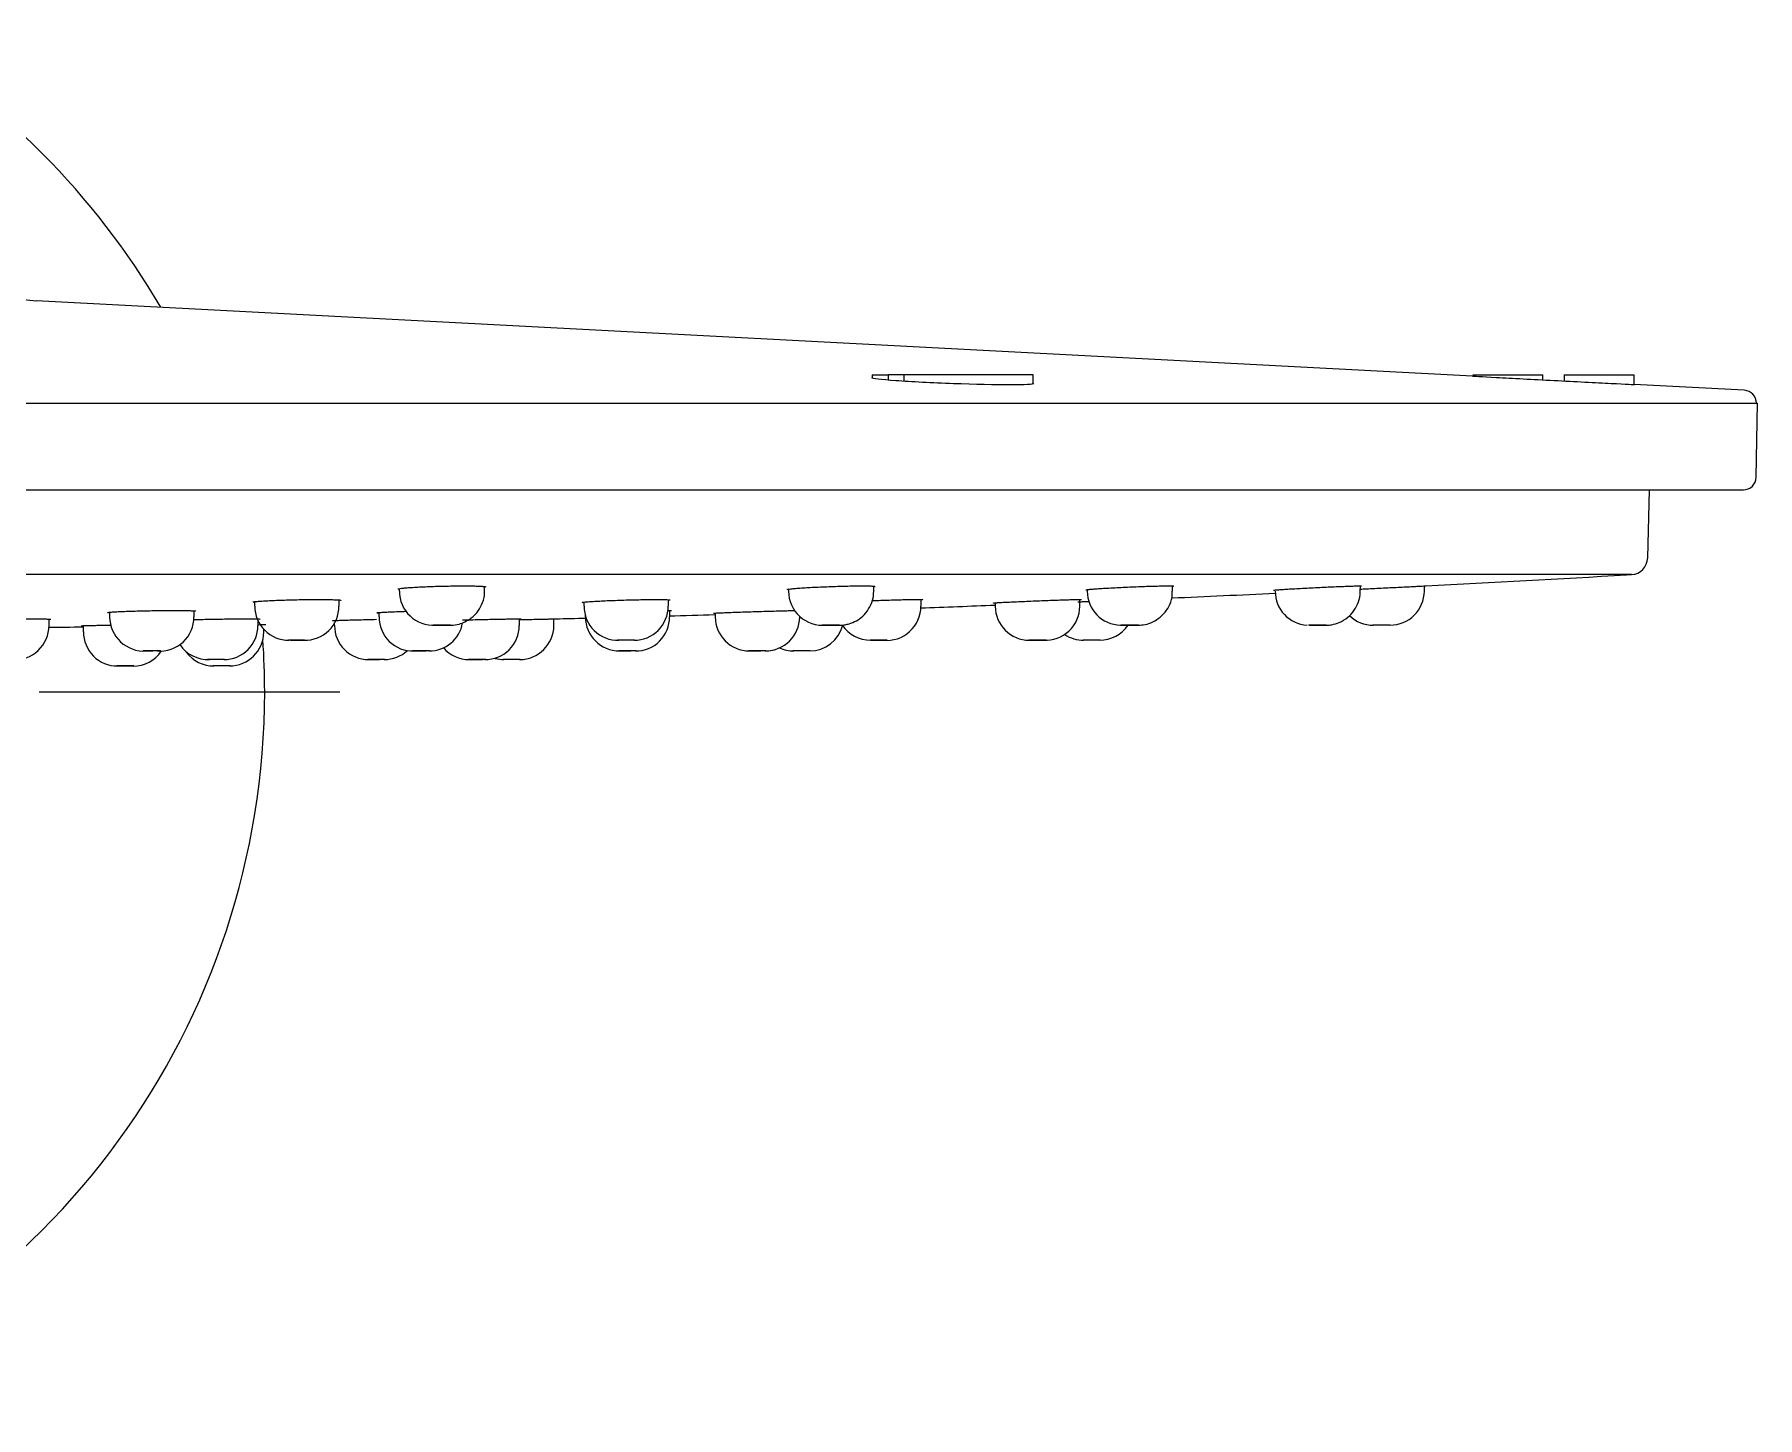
# Model space of a CAD drawing. Header units: millimetres. Extents: x -60 to 7633, y -2614 to 2146.
# Drawn here: x 6837.3 to 6917.5, y 1915.8 to 1980.2 of the extents above; entities that cross this region are included whole.
import ezdxf
from ezdxf.lldxf.tags import DXFTag

# ---------------------------------------------------------------- set-up
doc = ezdxf.new("R2010")
doc.units = ezdxf.units.MM
doc.layers.get('0').update_dxf_attribs({"color": 250})
tags = doc.linetypes.add('CENTER2', pattern=[28.575, 19.05, -3.175, 3.175, -3.175]).pattern_tags.tags
tags[10:11] = [DXFTag(74, 4), DXFTag(75, 0), DXFTag(340, '0'), DXFTag(46, 0.0), DXFTag(50, 0.0), DXFTag(44, 0.0), DXFTag(45, 0.0)]
tags[8:9] = [DXFTag(74, 4), DXFTag(75, 0), DXFTag(340, '0'), DXFTag(46, 0.0), DXFTag(50, 0.0), DXFTag(44, 0.0), DXFTag(45, 0.0)]
tags[6:7] = [DXFTag(74, 4), DXFTag(75, 0), DXFTag(340, '0'), DXFTag(46, 0.0), DXFTag(50, 0.0), DXFTag(44, 0.0), DXFTag(45, 0.0)]
tags[4:5] = [DXFTag(74, 4), DXFTag(75, 0), DXFTag(340, '0'), DXFTag(46, 0.0), DXFTag(50, 0.0), DXFTag(44, 0.0), DXFTag(45, 0.0)]

msp = doc.modelspace()

# ---------------------------------------------------------------- linework, layer by layer
at = {"linetype": 'Continuous'}
for p, q in [((6904.213, 1964.282), (6837.346, 1967.787)), ((6876.255, 1964.334), (6877.024, 1964.334)), ((6876.255, 1964.334), (6876.255, 1964.217)), ((6877.731, 1964.334), (6877.024, 1964.334)), ((6877.024, 1964.107), (6877.024, 1964.334)), ((6883.755, 1964.334), (6877.731, 1964.334)), ((6877.731, 1964.334), (6877.731, 1964.056)), ((6883.755, 1963.936), (6883.755, 1964.334)), ((6904.227, 1964.334), (6907.477, 1964.334)), ((6907.477, 1964.107), (6907.477, 1964.334)), ((6908.477, 1964.334), (6911.727, 1964.334)), ((6908.477, 1964.334), (6908.477, 1964.055)), ((6911.727, 1963.888), (6911.727, 1964.334)), ((6916.858, 1963.62), (6911.727, 1963.888)), ((6707.477, 1963.02), (6917.477, 1963.02)), ((6917.417, 1959.577), (6917.477, 1963.02)), ((6708.137, 1958.987), (6916.817, 1958.987)), ((6912.362, 1955.819), (6912.445, 1958.987)), ((6911.609, 1955.041), (6713.344, 1955.041)), ((6911.383, 1955.028), (6911.609, 1955.041)), ((6854.237, 1954.378), (6854.238, 1954.273)), ((6858.215, 1954.273), (6858.217, 1954.451)), ((6872.359, 1954.355), (6872.36, 1954.273)), ((6876.337, 1954.273), (6876.339, 1954.502)), ((6886.265, 1954.336), (6886.265, 1954.272)), ((6890.243, 1954.273), (6890.245, 1954.513)), ((6898.984, 1954.273), (6898.986, 1954.515)), ((6901.965, 1954.273), (6901.967, 1954.514)), ((6840.756, 1953.286), (6840.758, 1953.073)), ((6844.695, 1953.073), (6844.698, 1953.353)), ((6847.502, 1953.773), (6847.504, 1953.573)), ((6851.449, 1953.573), (6851.452, 1953.858)), ((6862.828, 1953.753), (6862.83, 1953.573)), ((6866.775, 1953.573), (6866.778, 1953.872)), ((6866.84, 1953.073), (6866.842, 1953.37)), ((6878.535, 1953.573), (6878.538, 1953.88)), ((6881.981, 1953.726), (6881.982, 1953.573)), ((6885.928, 1953.573), (6885.931, 1953.882)), ((6837.942, 1952.673), (6837.944, 1952.968)), ((6837.942, 1952.673), (6837.942, 1952.673)), ((6839.524, 1952.665), (6839.526, 1952.372)), ((6847.676, 1952.673), (6847.677, 1952.885)), ((6847.939, 1952.373), (6847.94, 1952.49)), ((6851.214, 1952.776), (6851.215, 1952.672)), ((6853.286, 1953.271), (6853.288, 1953.073)), ((6859.84, 1952.673), (6859.843, 1952.981)), ((6861.442, 1952.673), (6861.444, 1952.981)), ((6862.902, 1953.164), (6862.903, 1953.072)), ((6868.945, 1953.249), (6868.947, 1953.073)), ((6897.391, 1952.687), (6896.579, 1952.687)), ((6900.373, 1952.687), (6899.56, 1952.687)), ((6849.831, 1951.987), (6849.082, 1951.987)), ((6849.176, 1951.987), (6849.717, 1951.987)), ((6865.194, 1951.987), (6864.408, 1951.987)), ((6876.961, 1951.987), (6876.167, 1951.987)), ((6876.186, 1951.987), (6876.713, 1951.987)), ((6884.355, 1951.987), (6883.559, 1951.987)), ((6883.579, 1951.987), (6884.303, 1951.987)), ((6886.877, 1951.987), (6886.081, 1951.987)), ((6843.125, 1951.487), (6842.324, 1951.487)), ((6842.453, 1951.487), (6842.775, 1951.487)), ((6846.109, 1951.087), (6845.308, 1951.087)), ((6853.578, 1951.087), (6852.777, 1951.087)), ((6852.81, 1951.087), (6853.329, 1951.087)), ((6855.655, 1951.487), (6854.852, 1951.487)), ((6854.93, 1951.487), (6855.205, 1951.487)), ((6855.205, 1951.487), (6855.49, 1951.487)), ((6858.273, 1951.087), (6857.471, 1951.087)), ((6857.506, 1951.087), (6857.933, 1951.087)), ((6857.513, 1951.087), (6858.118, 1951.087)), ((6859.875, 1951.087), (6859.073, 1951.087)), ((6865.269, 1951.487), (6864.466, 1951.487)), ((6864.496, 1951.487), (6865.022, 1951.487)), ((6871.313, 1951.487), (6870.509, 1951.487)), ((6870.541, 1951.487), (6870.957, 1951.487)), ((6870.552, 1951.487), (6871.071, 1951.487)), ((6873.374, 1951.487), (6872.57, 1951.487)), ((6841.887, 1950.787), (6841.087, 1950.787)), ((6841.123, 1950.787), (6841.851, 1950.787)), ((6846.375, 1950.787), (6845.575, 1950.787))]:
    msp.add_line(p, q, dxfattribs=at)
at = {"linetype": 'CENTER2'}
msp.add_line((6837.477, 1949.587), (6851.477, 1949.587), dxfattribs=at)
at = {"linetype": 'Continuous'}
for centre, radius, start, end in [((6812.477, 1949.587), 35.5, 30.2728, 59.53298), ((6837.608, 1972.78), 5, 240, 267), ((6916.827, 1963.02), 0.6, 0, 87), ((6916.817, 1959.587), 0.6, 270, 359), ((6911.563, 1955.84), 0.8, 273.31095, 358.5), ((6824.977, 3452.537), 1500, 272.944389, 273.302318), ((6855.831, 1954.264), 1.58, 179.69653, 273.25128), ((6873.956, 1954.269), 1.589, 179.93394, 275.34318), ((6887.864, 1954.283), 1.596, 180.26799, 268.47989), ((6824.977, 3452.537), 1500, 272.492124, 272.676697), ((6896.592, 1954.256), 1.568, 179.40515, 266.84618), ((6900.365, 1954.287), 1.6, 270.00861, 359.64146), ((6849.091, 1953.559), 1.572, 179.44823, 270.37369), ((6849.858, 1953.564), 1.578, 268.23941, 0.33508), ((6864.416, 1953.555), 1.569, 179.36272, 271.9124), ((6865.189, 1953.558), 1.572, 269.38573, 0.5597), ((6876.937, 1953.566), 1.588, 264.15259, 0.26737), ((6824.977, 3452.537), 1500, 272.045525, 272.177952), ((6883.578, 1953.577), 1.59, 180.237, 270.0349), ((6884.332, 1953.575), 1.591, 266.60482, 359.80132), ((6836.342, 1952.682), 1.599, 265.96643, 359.56549), ((6824.977, 3452.537), 1500, 270.494538, 270.554939), ((6842.359, 1953.082), 1.599, 180.31891, 273.40095), ((6843.104, 1953.06), 1.579, 265.30318, 0.42806), ((6846.09, 1952.657), 1.57, 269.53546, 0.5633), ((6789.779, 5966.373), 4014.081, 270.826443, 270.831432), ((6852.806, 1952.664), 1.577, 179.64728, 270.15785), ((6854.875, 1953.056), 1.57, 179.39796, 271.98756), ((6855.629, 1953.076), 1.59, 269.90045, 349.6038), ((6858.25, 1952.666), 1.579, 268.92684, 0.19503), ((6859.842, 1952.687), 1.6, 270.00299, 359.37096), ((6824.977, 3452.537), 1500, 271.396245, 271.450009), ((6864.496, 1953.072), 1.585, 180.06918, 270.02103), ((6865.255, 1953.054), 1.568, 269.39889, 0.67593), ((6824.977, 3452.537), 1500, 271.597987, 271.679439), ((6870.545, 1953.084), 1.597, 180.51942, 269.84464), ((6871.284, 1953.087), 1.6, 270.00125, 359.35617), ((6873.345, 1953.087), 1.6, 269.99972, 345.57803), ((6876.18, 1953.565), 1.578, 213.66738, 270.22467), ((6886.849, 1953.587), 1.6, 269.97395, 325.78202), ((6899.588, 1954.287), 1.6, 226.22506, 270.073), ((6841.113, 1952.356), 1.569, 179.38697, 270.37288), ((6845.342, 1952.675), 1.59, 213.94968, 272.59308), ((6846.339, 1952.387), 1.6, 270.00344, 359.37095), ((6812.477, 1949.587), 35.5, 0, 3.91257), ((6886.104, 1953.587), 1.6, 236.7275, 270.01327), ((6841.863, 1952.359), 1.573, 269.58422, 326.2417), ((6845.614, 1952.387), 1.6, 217.29297, 270.00767), ((6853.554, 1952.666), 1.579, 269.6665, 312.57194), ((6857.495, 1952.653), 1.567, 220.19191, 270.4043), ((6859.112, 1952.687), 1.6, 255.50477, 270.01905), ((6871.284, 1953.087), 1.6, 270.00125, 294.44135), ((6872.608, 1953.087), 1.6, 245.54243, 270.03381), ((6812.477, 1949.587), 35.5, 287.88107, 0)]:
    msp.add_arc(centre, radius, start, end, dxfattribs=at)
for centre, major_axis, ratio in [((6856.222, 1952.687), (-0.402, 0), 0.000152), ((6874.341, 1952.687), (-0.403, 0), 0.000123), ((6888.245, 1952.687), (-0.405, 0), 0.000087)]:
    msp.add_ellipse(centre, major_axis=major_axis, ratio=ratio, dxfattribs=at)
for points, knots in [([(6876.232, 1964.223), (6876.232, 1964.222), (6876.232, 1964.222), (6876.243, 1964.183), (6876.662, 1964.131), (6878.068, 1964.028), (6879.057, 1963.977), (6881.024, 1963.907), (6882.001, 1963.887), (6883.386, 1963.888), (6883.777, 1963.908), (6883.778, 1963.943)], [0.3734104, 0.3734104, 0.3734104, 0.3734104, 0.375, 0.375, 0.5, 0.5, 0.625, 0.625, 0.75, 0.75, 0.8732334, 0.8732334, 0.8732334, 0.8732334]), ([(6904.204, 1964.283), (6904.204, 1964.283), (6904.204, 1964.283), (6904.212, 1964.282), (6904.629, 1964.259), (6906.033, 1964.184), (6907.021, 1964.131), (6908.987, 1964.028), (6909.964, 1963.978), (6911.355, 1963.907), (6911.749, 1963.887), (6911.75, 1963.887)], [0.3737743, 0.3737743, 0.3737743, 0.3737743, 0.375, 0.375, 0.5, 0.5, 0.625, 0.625, 0.75, 0.75, 0.8738017, 0.8738017, 0.8738017, 0.8738017]), ([(6854.177, 1954.363), (6854.177, 1954.364), (6854.178, 1954.37), (6854.212, 1954.383), (6854.337, 1954.403), (6854.534, 1954.423), (6854.792, 1954.443), (6855.102, 1954.461), (6855.453, 1954.478), (6855.832, 1954.493), (6856.095, 1954.5), (6856.227, 1954.504)], [0.4998625, 0.4998625, 0.4998625, 0.4998625, 0.5068055, 0.5687656, 0.6313991, 0.6939409, 0.755323, 0.8163533, 0.8775366, 0.9388347, 1, 1, 1, 1]), ([(6856.069, 1952.687), (6856.11, 1952.687), (6856.19, 1952.687), (6856.334, 1952.687), (6856.467, 1952.687), (6856.568, 1952.687), (6856.608, 1952.687), (6856.617, 1952.687), (6856.622, 1952.687), (6856.627, 1952.687), (6856.639, 1952.687), (6856.776, 1952.69), (6857.004, 1952.723), (6857.321, 1952.84), (6857.637, 1953.034), (6857.932, 1953.338), (6858.136, 1953.742), (6858.229, 1954.076), (6858.208, 1954.246), (6858.205, 1954.275)], [0, 0, 0, 0, 0.036852, 0.081991, 0.127056, 0.172088, 0.217469, 0.229783, 0.233061, 0.234862, 0.23722, 0.244912, 0.359404, 0.450054, 0.555053, 0.700135, 0.832835, 0.975605, 1, 1, 1, 1]), ([(6856.227, 1954.504), (6856.364, 1954.507), (6856.638, 1954.513), (6857.031, 1954.517), (6857.39, 1954.518), (6857.704, 1954.514), (6857.964, 1954.506), (6858.154, 1954.495), (6858.256, 1954.481), (6858.277, 1954.471), (6858.277, 1954.466)], [0, 0, 0, 0, 0.0637904, 0.1276617, 0.190673, 0.2534258, 0.3177096, 0.3832838, 0.4483021, 0.4998687, 0.4998687, 0.4998687, 0.4998687]), ([(6872.298, 1954.342), (6872.298, 1954.347), (6872.324, 1954.357), (6872.438, 1954.374), (6872.628, 1954.394), (6872.884, 1954.414), (6873.197, 1954.434), (6873.555, 1954.454), (6873.944, 1954.472), (6874.214, 1954.482), (6874.348, 1954.487)], [0.4997386, 0.4997386, 0.4997386, 0.4997386, 0.560529, 0.6232597, 0.6859311, 0.7486222, 0.8113888, 0.8742542, 0.9371502, 1, 1, 1, 1]), ([(6874.104, 1952.687), (6874.141, 1952.687), (6874.211, 1952.687), (6874.353, 1952.687), (6874.5, 1952.687), (6874.624, 1952.687), (6874.717, 1952.687), (6874.725, 1952.687), (6874.744, 1952.687), (6874.749, 1952.687), (6874.769, 1952.687), (6874.815, 1952.689), (6874.897, 1952.694), (6875.023, 1952.71), (6875.243, 1952.76), (6875.531, 1952.881), (6875.849, 1953.113), (6876.113, 1953.433), (6876.3, 1953.842), (6876.322, 1954.114), (6876.332, 1954.271)], [0, 0, 0, 0, 0.035751, 0.079674, 0.123434, 0.16709, 0.210887, 0.255258, 0.257412, 0.258895, 0.261418, 0.275934, 0.299913, 0.334565, 0.390192, 0.501505, 0.611925, 0.739487, 0.872082, 1, 1, 1, 1]), ([(6874.348, 1954.487), (6874.481, 1954.492), (6874.747, 1954.501), (6875.132, 1954.51), (6875.486, 1954.516), (6875.799, 1954.518), (6876.059, 1954.516), (6876.255, 1954.51), (6876.373, 1954.5), (6876.398, 1954.492), (6876.398, 1954.487)], [0, 0, 0, 0, 0.0619526, 0.1239189, 0.1858602, 0.2478736, 0.3105168, 0.374569, 0.4386342, 0.4998107, 0.4998107, 0.4998107, 0.4998107]), ([(6886.204, 1954.326), (6886.204, 1954.329), (6886.229, 1954.337), (6886.344, 1954.351), (6886.533, 1954.368), (6886.788, 1954.387), (6887.101, 1954.407), (6887.459, 1954.428), (6887.848, 1954.448), (6888.119, 1954.46), (6888.254, 1954.466)], [0.4997822, 0.4997822, 0.4997822, 0.4997822, 0.5609354, 0.6234115, 0.6858069, 0.7483045, 0.8110355, 0.8740046, 0.9370532, 1, 1, 1, 1]), ([(6887.94, 1952.687), (6887.968, 1952.687), (6888.025, 1952.687), (6888.156, 1952.687), (6888.305, 1952.687), (6888.448, 1952.687), (6888.563, 1952.687), (6888.622, 1952.687), (6888.64, 1952.687), (6888.644, 1952.687), (6888.646, 1952.687), (6888.648, 1952.687), (6888.652, 1952.687), (6888.666, 1952.687), (6888.697, 1952.688), (6888.769, 1952.691), (6888.952, 1952.71), (6889.245, 1952.788), (6889.601, 1952.983), (6889.91, 1953.279), (6890.132, 1953.658), (6890.243, 1954.011), (6890.231, 1954.21), (6890.226, 1954.273)], [0, 0, 0, 0, 0.034633, 0.077434, 0.119891, 0.162178, 0.204554, 0.247082, 0.268605, 0.274571, 0.277493, 0.279139, 0.280268, 0.282134, 0.291897, 0.306555, 0.344854, 0.451558, 0.567717, 0.694757, 0.816699, 0.949957, 1, 1, 1, 1]), ([(6888.254, 1954.466), (6888.387, 1954.471), (6888.653, 1954.483), (6889.037, 1954.496), (6889.391, 1954.507), (6889.704, 1954.514), (6889.964, 1954.518), (6890.16, 1954.517), (6890.278, 1954.512), (6890.304, 1954.507), (6890.304, 1954.504)], [0, 0, 0, 0, 0.0619489, 0.1239171, 0.1858585, 0.2478645, 0.310479, 0.3744911, 0.4385106, 0.4998352, 0.4998352, 0.4998352, 0.4998352]), ([(6894.945, 1954.316), (6894.945, 1954.317), (6894.971, 1954.322), (6895.086, 1954.332), (6895.275, 1954.346), (6895.53, 1954.362), (6895.842, 1954.381), (6896.2, 1954.401), (6896.59, 1954.421), (6896.86, 1954.434), (6896.995, 1954.441)], [0.4998786, 0.4998786, 0.4998786, 0.4998786, 0.5615091, 0.6237962, 0.6859875, 0.74832, 0.8109773, 0.873951, 0.9370397, 1, 1, 1, 1]), ([(6896.633, 1952.687), (6896.652, 1952.687), (6896.691, 1952.687), (6896.802, 1952.687), (6896.945, 1952.687), (6897.094, 1952.687), (6897.23, 1952.687), (6897.333, 1952.687), (6897.373, 1952.687), (6897.383, 1952.687), (6897.385, 1952.687), (6897.387, 1952.687), (6897.39, 1952.687), (6897.395, 1952.687), (6897.484, 1952.688), (6897.69, 1952.707), (6898.04, 1952.808), (6898.408, 1953.03), (6898.719, 1953.367), (6898.912, 1953.767), (6899.001, 1954.095), (6898.979, 1954.256), (6898.977, 1954.274)], [0, 0, 0, 0, 0.033594, 0.075655, 0.116907, 0.157925, 0.199019, 0.240227, 0.281519, 0.292004, 0.298165, 0.299658, 0.300385, 0.301374, 0.304656, 0.374823, 0.476136, 0.608247, 0.733283, 0.855665, 0.986277, 1, 1, 1, 1]), ([(6896.995, 1954.441), (6897.128, 1954.447), (6897.394, 1954.46), (6897.777, 1954.477), (6898.131, 1954.492), (6898.444, 1954.504), (6898.704, 1954.512), (6898.9, 1954.517), (6899.019, 1954.518), (6899.045, 1954.516), (6899.045, 1954.514)], [0, 0, 0, 0, 0.0618969, 0.1238137, 0.1857019, 0.2476561, 0.3101974, 0.374127, 0.4380565, 0.4999238, 0.4999238, 0.4999238, 0.4999238]), ([(6898.953, 1954.363), (6899.024, 1954.367), (6899.217, 1954.376), (6899.553, 1954.393), (6899.955, 1954.413), (6900.36, 1954.434), (6900.751, 1954.453), (6901.112, 1954.471), (6901.428, 1954.487), (6901.688, 1954.5), (6901.88, 1954.51), (6902.003, 1954.516), (6902.019, 1954.517), (6902.027, 1954.517)], [0.3335441, 0.3335441, 0.3335441, 0.3335441, 0.371756, 0.4339136, 0.4966028, 0.559602, 0.6226143, 0.6855857, 0.7485323, 0.811441, 0.8743169, 0.9371663, 1, 1, 1, 1]), ([(6840.768, 1953.258), (6840.743, 1953.26), (6840.692, 1953.265), (6840.664, 1953.274), (6840.711, 1953.286), (6840.834, 1953.299), (6841.03, 1953.312), (6841.288, 1953.324), (6841.598, 1953.336), (6841.95, 1953.347), (6842.331, 1953.356), (6842.595, 1953.361), (6842.727, 1953.363)], [0.4043613, 0.4043613, 0.4043613, 0.4043613, 0.4435083, 0.5058789, 0.5677361, 0.63034, 0.6929407, 0.7544613, 0.8156702, 0.8770787, 0.9386184, 1, 1, 1, 1]), ([(6842.727, 1953.363), (6842.864, 1953.365), (6843.138, 1953.369), (6843.532, 1953.372), (6843.891, 1953.373), (6844.206, 1953.37), (6844.465, 1953.365), (6844.655, 1953.358), (6844.757, 1953.349), (6844.777, 1953.342), (6844.777, 1953.339)], [0, 0, 0, 0, 0.0638521, 0.1277945, 0.1908839, 0.2537917, 0.3181933, 0.3838545, 0.4489394, 0.4999705, 0.4999705, 0.4999705, 0.4999705]), ([(6847.427, 1953.758), (6847.427, 1953.758), (6847.428, 1953.763), (6847.461, 1953.774), (6847.586, 1953.79), (6847.782, 1953.807), (6848.041, 1953.823), (6848.35, 1953.838), (6848.702, 1953.852), (6849.082, 1953.864), (6849.345, 1953.87), (6849.477, 1953.873)], [0.499918, 0.499918, 0.499918, 0.499918, 0.5064512, 0.5683656, 0.630983, 0.6935448, 0.7549797, 0.8160803, 0.8773537, 0.9387486, 1, 1, 1, 1]), ([(6849.477, 1953.873), (6849.614, 1953.875), (6849.888, 1953.88), (6850.281, 1953.884), (6850.641, 1953.884), (6850.955, 1953.881), (6851.214, 1953.875), (6851.404, 1953.865), (6851.507, 1953.854), (6851.527, 1953.846), (6851.527, 1953.842)], [0, 0, 0, 0, 0.0638147, 0.1277153, 0.1907597, 0.2535848, 0.3179209, 0.3835321, 0.4485766, 0.4999252, 0.4999252, 0.4999252, 0.4999252]), ([(6853.304, 1953.248), (6853.282, 1953.249), (6853.23, 1953.253), (6853.193, 1953.259), (6853.23, 1953.269), (6853.345, 1953.281), (6853.534, 1953.293), (6853.79, 1953.306), (6854.103, 1953.319), (6854.371, 1953.328), (6854.528, 1953.333), (6854.56, 1953.334)], [0.4012182, 0.4012182, 0.4012182, 0.4012182, 0.4350595, 0.497329, 0.5599033, 0.6227203, 0.6854422, 0.7481813, 0.8110251, 0.8740097, 0.8895874, 0.8895874, 0.8895874, 0.8895874]), ([(6862.753, 1953.74), (6862.752, 1953.744), (6862.778, 1953.752), (6862.892, 1953.767), (6863.081, 1953.783), (6863.337, 1953.799), (6863.65, 1953.816), (6864.008, 1953.832), (6864.397, 1953.847), (6864.668, 1953.855), (6864.803, 1953.859)], [0.4997947, 0.4997947, 0.4997947, 0.4997947, 0.5603024, 0.623064, 0.6857505, 0.7484558, 0.8112497, 0.8741607, 0.9371076, 1, 1, 1, 1]), ([(6864.803, 1953.859), (6864.936, 1953.863), (6865.202, 1953.87), (6865.586, 1953.878), (6865.941, 1953.883), (6866.254, 1953.884), (6866.514, 1953.883), (6866.709, 1953.878), (6866.827, 1953.87), (6866.853, 1953.863), (6866.853, 1953.859)], [0, 0, 0, 0, 0.0620007, 0.1240194, 0.1860124, 0.2480699, 0.3107571, 0.3748459, 0.4389449, 0.4998782, 0.4998782, 0.4998782, 0.4998782]), ([(6866.753, 1953.372), (6866.757, 1953.372), (6866.815, 1953.371), (6866.895, 1953.369), (6866.921, 1953.366), (6866.921, 1953.363)], [0.3699727, 0.3699727, 0.3699727, 0.3699727, 0.3749901, 0.4390952, 0.4999411, 0.4999411, 0.4999411, 0.4999411]), ([(6868.865, 1953.243), (6868.865, 1953.244), (6868.891, 1953.247), (6869.005, 1953.254), (6869.193, 1953.263), (6869.447, 1953.273), (6869.759, 1953.285), (6870.118, 1953.298), (6870.508, 1953.311), (6870.78, 1953.319), (6870.915, 1953.323)], [0.4999307, 0.4999307, 0.4999307, 0.4999307, 0.5612677, 0.6234726, 0.6855392, 0.7477931, 0.8104923, 0.8736271, 0.9369095, 1, 1, 1, 1]), ([(6870.915, 1953.323), (6871.048, 1953.327), (6871.314, 1953.336), (6871.698, 1953.347), (6872.052, 1953.356), (6872.365, 1953.364), (6872.555, 1953.368), (6872.643, 1953.369), (6872.658, 1953.37)], [0, 0, 0, 0, 0.0619259, 0.1238689, 0.1857839, 0.2477687, 0.3103515, 0.323567, 0.323567, 0.323567, 0.323567]), ([(6876.562, 1953.842), (6876.696, 1953.846), (6876.962, 1953.855), (6877.346, 1953.867), (6877.7, 1953.875), (6878.013, 1953.881), (6878.273, 1953.884), (6878.469, 1953.884), (6878.587, 1953.88), (6878.612, 1953.875), (6878.612, 1953.873)], [0, 0, 0, 0, 0.0619842, 0.1239891, 0.185967, 0.2480066, 0.3106581, 0.3747053, 0.4387621, 0.4998935, 0.4998935, 0.4998935, 0.4998935]), ([(6881.945, 1953.716), (6881.919, 1953.716), (6881.892, 1953.718), (6881.93, 1953.724), (6882.046, 1953.732), (6882.234, 1953.744), (6882.489, 1953.757), (6882.801, 1953.772), (6883.159, 1953.788), (6883.549, 1953.805), (6883.82, 1953.816), (6883.955, 1953.821)], [0.4373937, 0.4373937, 0.4373937, 0.4373937, 0.4991397, 0.5614249, 0.6236795, 0.6858211, 0.7481219, 0.8107947, 0.8738302, 0.9369925, 1, 1, 1, 1]), ([(6883.955, 1953.821), (6884.088, 1953.827), (6884.354, 1953.837), (6884.737, 1953.851), (6885.092, 1953.863), (6885.404, 1953.873), (6885.664, 1953.88), (6885.86, 1953.884), (6885.979, 1953.884), (6886.005, 1953.882), (6886.005, 1953.881)], [0, 0, 0, 0, 0.0619083, 0.1238347, 0.1857327, 0.2476995, 0.3102596, 0.3742118, 0.4381703, 0.4999606, 0.4999606, 0.4999606, 0.4999606]), ([(6885.836, 1953.773), (6885.907, 1953.776), (6886.078, 1953.783), (6886.254, 1953.79), (6886.358, 1953.795)], [0.39888037, 0.39888037, 0.39888037, 0.39888037, 0.43330139, 0.48152883, 0.48152883, 0.48152883, 0.48152883]), ([(6836.426, 1952.98), (6836.547, 1952.981), (6836.795, 1952.982), (6837.142, 1952.983), (6837.457, 1952.981), (6837.716, 1952.977), (6837.906, 1952.972), (6838.007, 1952.966), (6838.027, 1952.961), (6838.027, 1952.959)], [0.0703892, 0.0703892, 0.0703892, 0.0703892, 0.1279268, 0.1910877, 0.2541021, 0.3185969, 0.3843336, 0.4494847, 0.5000045, 0.5000045, 0.5000045, 0.5000045]), ([(6839.438, 1952.661), (6839.438, 1952.661), (6839.463, 1952.663), (6839.573, 1952.667), (6839.76, 1952.672), (6840.013, 1952.677), (6840.325, 1952.683), (6840.6, 1952.687), (6840.764, 1952.69), (6840.801, 1952.69)], [0.4998962, 0.4998962, 0.4998962, 0.4998962, 0.5589529, 0.6213835, 0.6836879, 0.7461064, 0.8091239, 0.8726996, 0.8911741, 0.8911741, 0.8911741, 0.8911741]), ([(6844.653, 1952.946), (6844.738, 1952.949), (6844.948, 1952.954), (6845.304, 1952.961), (6845.575, 1952.966), (6845.711, 1952.968)], [0.8273582, 0.8273582, 0.8273582, 0.8273582, 0.8737577, 0.936919, 1, 1, 1, 1]), ([(6845.711, 1952.968), (6845.844, 1952.971), (6846.111, 1952.975), (6846.496, 1952.979), (6846.852, 1952.982), (6847.165, 1952.983), (6847.425, 1952.982), (6847.619, 1952.979), (6847.735, 1952.975), (6847.761, 1952.971), (6847.761, 1952.968)], [0, 0, 0, 0, 0.0621521, 0.1243352, 0.1864912, 0.2486885, 0.3115223, 0.3757406, 0.4399674, 0.4999767, 0.4999767, 0.4999767, 0.4999767]), ([(6851.13, 1952.894), (6851.13, 1952.896), (6851.155, 1952.899), (6851.267, 1952.906), (6851.455, 1952.914), (6851.709, 1952.922), (6852.021, 1952.931), (6852.381, 1952.941), (6852.772, 1952.95), (6853.044, 1952.956), (6853.18, 1952.959)], [0.4998992, 0.4998992, 0.4998992, 0.4998992, 0.5599845, 0.6224487, 0.6847514, 0.7472124, 0.8100757, 0.8733563, 0.9367721, 1, 1, 1, 1]), ([(6857.193, 1952.931), (6857.284, 1952.933), (6857.508, 1952.939), (6857.739, 1952.944), (6857.875, 1952.947)], [0.8920725, 0.8920725, 0.8920725, 0.8920725, 0.9367638, 1, 1, 1, 1]), ([(6857.875, 1952.947), (6858.008, 1952.95), (6858.274, 1952.956), (6858.658, 1952.964), (6859.012, 1952.971), (6859.325, 1952.976), (6859.585, 1952.98), (6859.781, 1952.982), (6859.899, 1952.983), (6859.925, 1952.982), (6859.925, 1952.981)], [0, 0, 0, 0, 0.061953, 0.1239238, 0.1858663, 0.2478778, 0.310491, 0.3744997, 0.4385274, 0.5000201, 0.5000201, 0.5000201, 0.5000201]), ([(6859.844, 1952.943), (6859.977, 1952.946), (6860.239, 1952.953), (6860.602, 1952.961), (6860.921, 1952.968), (6861.184, 1952.974), (6861.378, 1952.979), (6861.503, 1952.982), (6861.519, 1952.982), (6861.527, 1952.982)], [0.5574058, 0.5574058, 0.5574058, 0.5574058, 0.6202763, 0.6835745, 0.7468789, 0.8101701, 0.8734539, 0.9367297, 1, 1, 1, 1]), ([(6896.615, 1952.687), (6896.615, 1952.687), (6896.615, 1952.687), (6896.62, 1952.687), (6896.645, 1952.687), (6896.713, 1952.687), (6896.828, 1952.687), (6896.973, 1952.687), (6897.118, 1952.687), (6897.224, 1952.687), (6897.258, 1952.687), (6897.264, 1952.687)], [0.0297056, 0.0297056, 0.0297056, 0.0297056, 0.0326861, 0.0727616, 0.1677363, 0.3133508, 0.4738931, 0.6370847, 0.801205, 0.9657072, 1, 1, 1, 1]), ([(6849.365, 1951.987), (6849.394, 1951.987), (6849.46, 1951.987), (6849.588, 1951.987), (6849.714, 1951.987), (6849.794, 1951.987), (6849.823, 1951.987), (6849.831, 1951.987)], [0, 0, 0, 0, 0.0259386, 0.0702689, 0.1147567, 0.1593597, 0.1817755, 0.1817755, 0.1817755, 0.1817755]), ([(6876.287, 1951.987), (6876.306, 1951.987), (6876.351, 1951.987), (6876.469, 1951.987), (6876.61, 1951.987), (6876.743, 1951.987), (6876.813, 1951.987), (6876.842, 1951.987)], [0, 0, 0, 0, 0.024368, 0.0659519, 0.107241, 0.1488529, 0.1864516, 0.1864516, 0.1864516, 0.1864516]), ([(6884.012, 1951.987), (6884.024, 1951.987), (6884.082, 1951.987), (6884.179, 1951.987), (6884.261, 1951.987), (6884.293, 1951.987), (6884.302, 1951.987)], [0.0705664, 0.0705664, 0.0705664, 0.0705664, 0.0812773, 0.1246287, 0.1679861, 0.1897551, 0.1897551, 0.1897551, 0.1897551])]:
    msp.add_open_spline(points, degree=3, knots=knots, dxfattribs=at)
for points in [[(6847.518, 1953.738), (6847.497, 1953.74), (6847.48, 1953.742), (6847.466, 1953.744)], [(6876.255, 1953.83), (6876.356, 1953.834), (6876.459, 1953.838), (6876.562, 1953.842)]]:
    msp.add_open_spline(points, degree=3, dxfattribs=at)

doc.saveas('drawing.dxf')
